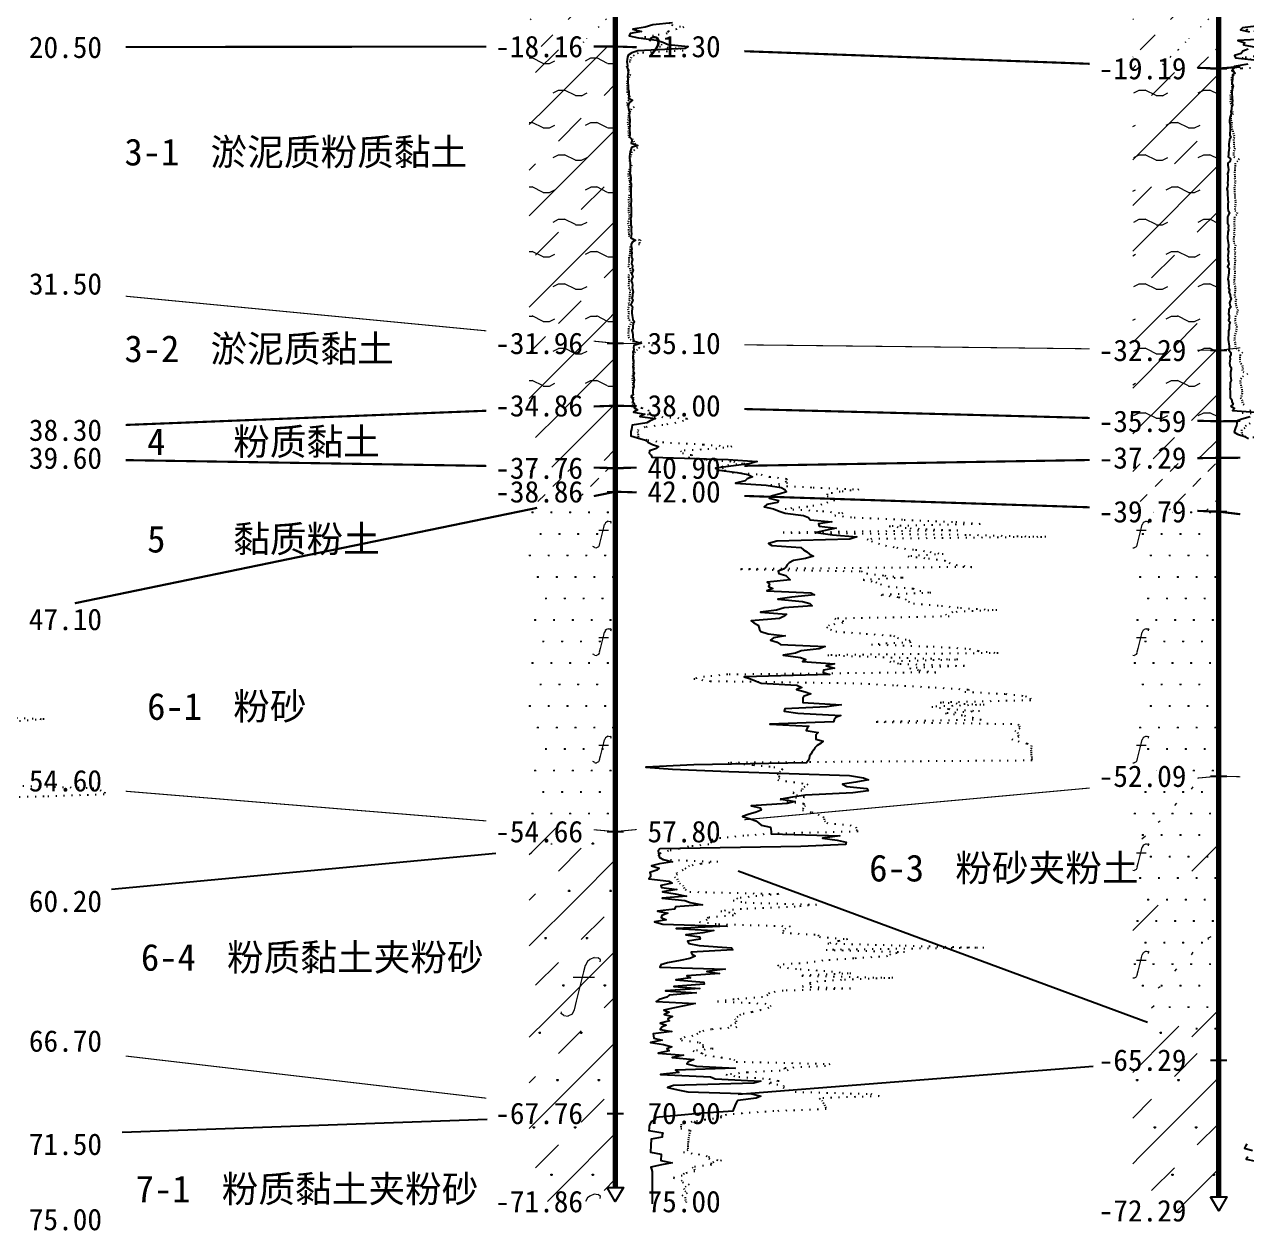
# Model space of a CAD drawing. Extents: x -37 to 3540, y -1485 to 297.
# Drawn here: x 797.5 to 911.1, y -231.8 to -119.6 of the extents above; entities that cross this region are included whole.
import ezdxf
from ezdxf.enums import TextEntityAlignment as Align

# ---------------------------------------------------------------- set-up
doc = ezdxf.new("R2010")
doc.units = 0
doc.linetypes.add('DOT', pattern=[6.35, 0, -6.35])
for name, color, linetype in [('CURVE', 200, 'CONTINUOUS'), ('HOLE', 41, 'CONTINUOUS'), ('STRATUM', 241, 'CONTINUOUS')]:
    doc.layers.add(name, color=color, linetype=linetype)
doc.layers.add('HATCH', color=7, linetype='CONTINUOUS', lineweight=13)
doc.styles.add('ST', font='')
doc.styles.get('ST').set_extended_font_data('SimSun')
pattern_1 = [(45, (761.2035, -297), (-7e-07, 6.99998), [1.97196, -7.92754]), (45, (764.0163, -294.171), (-7e-07, 6.99998), [1.99367, -7.90583]), (45, (766.271, -291.918), (-7e-07, 6.99998), [1.8136, -8.08588]), (26.565, (761.2035, -293.5), (7, 7), [0.0965, -15.55598]), (36.8699, (761.9035, -292.8), (7, 7), [0.19775, -34.80225]), (315, (764.7035, -290.024), (6.99998, 1e-06), [0.03305, -9.86644]), (26.565, (764.7035, -297), (7, 7), [0.14475, -15.50773]), (26.565, (765.4035, -296.3), (7, 7), [0.10528, -15.5472]), (90, (765.7535, -295.95), (-7, -5e-07), [0.02877, -6.97123]), (26.565, (766.1035, -295.6), (7, 7), [0.091, -31.21394]), (36.8699, (766.8035, -294.9), (7, 7), [0.1107, -34.8893]), (45, (767.5035, -294.2), (-2e-07, 6.99998), [0.10911, -9.79038]), (315, (768.1176, -293.452), (6.99998, 1e-06), [0.03305, -9.86644]), (36.8699, (762.6035, -292.1), (7, 7), [0.10224, -34.89776]), (53.1301, (763.3035, -291.4), (14, 21), [0.13438, -34.86562]), (53.1301, (764.0035, -290.7), (14, 21), [0.12625, -34.87375])]
pattern_2 = [(45, (761.2035, -297), (-4.24264, 4.24264), [10, 0]), (45, (762.2645, -300.182), (-2.12132, 6.36396), [3, -3]), (26.565, (762.2776, -297.2536), (5.999823, 5.999812), [0.567, -12.849]), (0, (761.7106, -297.2536), (0, 6), [0.567, -5.433]), (26.565, (759.6222, -297), (5.999823, 5.999812), [0.567, -12.849]), (0, (760.1293, -296.7464), (0, 6), [0.567, -5.433]), (153.435, (761.7106, -297.2536), (-5.999818, -5e-06), [1.134, -12.2826]), (26.565, (765.2776, -294.2536), (5.999823, 5.999812), [0.567, -12.849]), (0, (764.7106, -294.2536), (0, 6), [0.567, -5.433]), (26.565, (762.6222, -294), (5.999823, 5.999812), [0.567, -12.849]), (0, (763.1293, -293.7464), (0, 6), [0.567, -5.433]), (153.435, (764.7106, -294.2536), (-5.999818, -5e-06), [1.134, -12.2826])]
pattern_3 = [(45, (761.2035, -297), (-2.12132, 2.12132), [10, 0]), (26.565, (762.2776, -297.2536), (5.999823, 5.999812), [0.567, -12.849]), (0, (761.7106, -297.2536), (0, 6), [0.567, -5.433]), (26.565, (759.6222, -297), (5.999823, 5.999812), [0.567, -12.849]), (0, (760.1293, -296.7464), (0, 6), [0.567, -5.433]), (153.435, (761.7106, -297.2536), (-5.999818, -5e-06), [1.134, -12.2826]), (26.565, (765.2776, -294.2536), (5.999823, 5.999812), [0.567, -12.849]), (0, (764.7106, -294.2536), (0, 6), [0.567, -5.433]), (26.565, (762.6222, -294), (5.999823, 5.999812), [0.567, -12.849]), (0, (763.1293, -293.7464), (0, 6), [0.567, -5.433]), (153.435, (764.7106, -294.2536), (-5.999818, -5e-06), [1.134, -12.2826])]
pattern_4 = [(45, (761.2035, -297), (-4.24264, 4.24264), [10, 0]), (45, (762.2645, -300.182), (-2.12132, 6.36396), [3, -3])]
pattern_5 = [(45, (761.2035, -297), (-6e-07, 6.99998), [0.9473, -8.9522]), (45, (762.6035, -295.6), (-6e-07, 6.99998), [0.9869, -8.9126]), (45, (764.0035, -294.2), (-6e-07, 6.99998), [1.06018, -8.83931]), (45, (765.4035, -292.8), (-6e-07, 6.99998), [0.94918, -8.95032]), (45, (766.8035, -291.4), (-6e-07, 6.99998), [1.0365, -8.863]), (45, (764.7035, -297), (-6e-07, 6.99998), [1.01335, -8.88615]), (45, (766.1035, -295.6), (-6e-07, 6.99998), [1.07896, -12.12037]), (45, (767.5035, -294.2), (-6e-07, 6.99998), [0.99882, -8.90067]), (45, (761.9035, -292.8), (-4e-07, 6.99998), [1.05533, -8.84416]), (45, (763.3035, -291.4), (-4e-07, 6.99998), [1.0365, -8.863])]
pattern_6 = [(82.875, (760.3688, -298.206), (0.000369, 10.0001764), [0.0893, -80.5337]), (143.13, (760.4699, -298.2818), (-29.999964, 20.000054), [0.12627, -49.87373]), (172.875, (760.647, -298.304), (-70.000246, 9.99966), [0.17857, -80.44443]), (206.565, (760.8255, -298.2147), (-9.9997, -9.99969), [0.19954, -22.16046]), (243.435, (760.9148, -298.0363), (9e-06, -9.9997), [0.19954, -22.16146]), (255.964, (761.004, -297.679), (-0.0002, -9.9995), [0.36813, -40.86287]), (255.964, (761.314, -296.439), (-0.0002, -9.9995), [1.2784, -39.9526]), (255.964, (761.3826, -296.165), (-0.0002, -9.9995), [0.28235, -40.94865]), (216.87, (761.5728, -295.9108), (-9.999982, -10.000018), [0.12627, -49.87373]), (243.435, (761.472, -295.9865), (9e-06, -9.9997), [0.19954, -22.16146]), (206.565, (761.7513, -295.8215), (-9.9997, -9.99969), [0.19954, -22.16046]), (172.875, (761.9285, -295.8437), (-70.000246, 9.99966), [0.17857, -80.44443]), (143.13, (762.0295, -295.9194), (-29.999964, 20.000054), [0.12627, -49.87373]), (82.875, (762.0184, -296.008), (0.000369, 10.0001764), [0.0893, -80.5337]), (0, (760.874, -296.66), (0, 10), [0.89286, -9.10714]), (0, (761.2285, -297), (1, 2), [0, -1.75]), (0, (761.2035, -296.975), (1, 2), [0, -1.75]), (0, (761.2035, -297), (1, 2), [0, -1.75]), (0, (761.1785, -297), (1, 2), [0, -1.75]), (0, (761.2035, -297.025), (1, 2), [0, -1.75])]
pattern_7 = [(82.875, (759.3673, -299.6533), (0.000812, 22.00039), [0.1964, -177.1742]), (143.13, (759.5896, -299.82), (-65.99992, 44.00012), [0.2778, -109.7222]), (172.875, (759.9794, -299.8687), (-154.00054, 21.999253), [0.3929, -176.9777]), (206.565, (760.372, -299.672), (-21.99935, -21.9993), [0.439, -48.753]), (243.435, (760.568, -299.28), (2e-05, -21.99933), [0.439, -48.7552]), (255.964, (760.765, -298.494), (-0.00044, -21.9989), [0.8099, -89.8983]), (255.964, (761.447, -295.7656), (-0.00044, -21.9989), [2.8124, -87.8958]), (255.964, (761.5975, -295.163), (-0.00044, -21.9989), [0.6212, -90.087]), (216.87, (762.016, -294.6037), (-21.99996, -22.00004), [0.2778, -109.7222]), (243.435, (761.794, -294.77), (2e-05, -21.99933), [0.439, -48.7552]), (206.565, (762.409, -294.407), (-21.99935, -21.9993), [0.439, -48.753]), (172.875, (762.7985, -294.456), (-154.00054, 21.999253), [0.3929, -176.9777]), (143.13, (763.0207, -294.6228), (-65.99992, 44.00012), [0.2778, -109.7222]), (82.875, (762.9964, -294.8177), (0.000812, 22.00039), [0.1964, -177.1742]), (0, (760.478, -296.252), (0, 22), [1.9643, -20.0357]), (0, (761.2585, -297), (2.2, 4.4), [0, -3.85]), (0, (761.2035, -296.945), (2.2, 4.4), [0, -3.85]), (0, (761.2035, -297), (2.2, 4.4), [0, -3.85]), (0, (761.1485, -297), (2.2, 4.4), [0, -3.85]), (0, (761.2035, -297.055), (2.2, 4.4), [0, -3.85])]

msp = doc.modelspace()

# ---------------------------------------------------------------- hatches: boundary and pattern name
at = {"layer": 'HATCH'}
h = msp.add_hatch(dxfattribs=at)
h.set_pattern_fill('SZFT', color=52, style=0)
h.set_pattern_definition(pattern_1)
h.paths.add_polyline_path([(908.52, -106.73), (900.52, -107.06), (900.52, -123.44), (908.52, -123.73)])
h.paths.add_polyline_path([(896.45, -125.22), (906.01, -125.22), (906.01, -122.29), (896.45, -122.29)], flags=9)
h.paths.add_polyline_path([(896.45, -108.22), (906.01, -108.22), (906.01, -105.29), (896.45, -105.29)], flags=9)
h = msp.add_hatch(dxfattribs=at)
h.set_pattern_fill('SZFT', color=52, style=0)
h.set_pattern_definition(pattern_1)
h.paths.add_polyline_path([(852.41, -109.08), (844.41, -109.2), (844.41, -121.69), (852.41, -121.68)])
h.paths.add_polyline_path([(840.34, -123.16), (849.9, -123.16), (849.9, -120.23), (840.34, -120.23)], flags=9)
h.paths.add_polyline_path([(840.34, -110.56), (849.9, -110.56), (849.9, -107.63), (840.34, -107.63)], flags=9)
h = msp.add_hatch(dxfattribs=at)
h.set_pattern_fill('YNFNT', color=251, style=0)
h.set_pattern_definition(pattern_2)
h.paths.add_polyline_path([(852.41, -121.68), (844.41, -121.69), (844.41, -148.51), (852.41, -149.28)])
h.paths.add_polyline_path([(840.34, -150.76), (849.9, -150.76), (849.9, -147.83), (840.34, -147.83)], flags=9)
h.paths.add_polyline_path([(840.34, -123.16), (849.9, -123.16), (849.9, -120.23), (840.34, -120.23)], flags=9)
h = msp.add_hatch(dxfattribs=at)
h.set_pattern_fill('YNFNT', color=251, style=0)
h.set_pattern_definition(pattern_2)
h.paths.add_polyline_path([(908.52, -123.73), (900.52, -123.44), (900.52, -149.84), (908.52, -149.93)])
h.paths.add_polyline_path([(896.45, -151.42), (906.01, -151.42), (906.01, -148.49), (896.45, -148.49)], flags=9)
h.paths.add_polyline_path([(896.45, -125.22), (906.01, -125.22), (906.01, -122.29), (896.45, -122.29)], flags=9)
h = msp.add_hatch(dxfattribs=at)
h.set_pattern_fill('YNNT', color=251, style=0)
h.set_pattern_definition(pattern_3)
h.paths.add_polyline_path([(852.41, -149.28), (844.41, -148.51), (844.41, -155.39), (852.41, -155.08)])
h.paths.add_polyline_path([(840.34, -156.56), (849.9, -156.56), (849.9, -153.63), (840.34, -153.63)], flags=9)
h.paths.add_polyline_path([(840.34, -150.76), (849.9, -150.76), (849.9, -147.83), (840.34, -147.83)], flags=9)
h = msp.add_hatch(dxfattribs=at)
h.set_pattern_fill('YNNT', color=251, style=0)
h.set_pattern_definition(pattern_3)
h.paths.add_polyline_path([(908.52, -149.93), (900.52, -149.84), (900.52, -156.32), (908.52, -156.53)])
h.paths.add_polyline_path([(896.45, -158.02), (906.01, -158.02), (906.01, -155.09), (896.45, -155.09)], flags=9)
h.paths.add_polyline_path([(896.45, -151.42), (906.01, -151.42), (906.01, -148.49), (896.45, -148.49)], flags=9)
h = msp.add_hatch(dxfattribs=at)
h.set_pattern_fill('FZNT', color=32, style=0)
h.set_pattern_definition(pattern_4)
h.paths.add_polyline_path([(852.41, -155.08), (844.41, -155.39), (844.41, -160.75), (852.41, -160.88)])
h.paths.add_polyline_path([(840.34, -162.36), (849.9, -162.36), (849.9, -159.43), (840.34, -159.43)], flags=9)
h.paths.add_polyline_path([(840.34, -156.56), (849.9, -156.56), (849.9, -153.63), (840.34, -153.63)], flags=9)
h = msp.add_hatch(dxfattribs=at)
h.set_pattern_fill('FZNT', color=32, style=0)
h.set_pattern_definition(pattern_4)
h.paths.add_polyline_path([(908.52, -156.53), (900.52, -156.32), (900.52, -160.06), (908.52, -159.93)])
h.paths.add_polyline_path([(896.45, -161.42), (906.01, -161.42), (906.01, -158.49), (896.45, -158.49)], flags=9)
h.paths.add_polyline_path([(896.45, -158.02), (906.01, -158.02), (906.01, -155.09), (896.45, -155.09)], flags=9)
h = msp.add_hatch(dxfattribs=at)
h.set_pattern_fill('NZFT', color=52, style=0)
h.set_pattern_definition(pattern_5)
h.paths.add_polyline_path([(908.52, -159.93), (900.52, -160.06), (900.52, -164.67), (908.52, -164.93)])
h.paths.add_polyline_path([(896.45, -166.42), (906.01, -166.42), (906.01, -163.49), (896.45, -163.49)], flags=9)
h.paths.add_polyline_path([(896.45, -161.42), (906.01, -161.42), (906.01, -158.49), (896.45, -158.49)], flags=9)
h = msp.add_hatch(dxfattribs=at)
h.set_pattern_fill('NZFT', color=52, style=0)
h.set_pattern_definition(pattern_5)
h.paths.add_polyline_path([(852.41, -160.88), (844.41, -160.75), (844.41, -164.73), (852.41, -163.08)])
h.paths.add_polyline_path([(840.34, -164.56), (849.9, -164.56), (849.9, -161.63), (840.34, -161.63)], flags=9)
h.paths.add_polyline_path([(840.34, -162.36), (849.9, -162.36), (849.9, -159.43), (840.34, -159.43)], flags=9)
h = msp.add_hatch(dxfattribs=at)
h.set_pattern_fill('FS', color=142, style=0)
h.set_pattern_definition(pattern_6)
h.paths.add_polyline_path([(852.41, -163.08), (844.41, -164.73), (844.41, -194.02), (852.41, -194.68)])
h.paths.add_polyline_path([(840.34, -196.16), (849.9, -196.16), (849.9, -193.23), (840.34, -193.23)], flags=9)
h.paths.add_polyline_path([(840.34, -164.56), (849.9, -164.56), (849.9, -161.63), (840.34, -161.63)], flags=9)
h = msp.add_hatch(dxfattribs=at)
h.set_pattern_fill('FS', color=142, style=0)
h.set_pattern_definition(pattern_6)
h.paths.add_polyline_path([(908.52, -164.93), (900.52, -164.67), (900.52, -190.26), (908.52, -189.53)])
h.paths.add_polyline_path([(896.45, -191.02), (906.01, -191.02), (906.01, -188.09), (896.45, -188.09)], flags=9)
h.paths.add_polyline_path([(896.45, -166.42), (906.01, -166.42), (906.01, -163.49), (896.45, -163.49)], flags=9)
h = msp.add_hatch(dxfattribs=at)
h.set_pattern_fill('FS', color=142, style=0)
h.set_pattern_definition(pattern_6)
h.paths.add_polyline_path([(908.52, -189.53), (900.52, -190.26), (900.52, -209.14), (908.52, -215.93)])
h.paths.add_polyline_path([(896.45, -191.02), (906.01, -191.02), (906.01, -188.09), (896.45, -188.09)], flags=9)
h = msp.add_hatch(dxfattribs=at)
h.set_pattern_fill('SZFT', color=142, scale=2.2, style=0)
h.set_pattern_definition([(45, (761.203, -297), (-2e-06, 15.39996), [4.3383, -17.4406]), (45, (767.392, -290.777), (-2e-06, 15.39996), [4.3861, -17.3928]), (45, (772.352, -285.819), (-2e-06, 15.39996), [3.99, -17.789]), (26.565, (761.2035, -289.3), (15.4, 15.4), [0.2123, -34.2231]), (36.8699, (762.7435, -287.76), (15.4, 15.4), [0.435, -76.565]), (315, (768.903, -281.653), (15.39996, 3e-06), [0.0727, -21.7062]), (26.565, (768.9035, -297), (15.4, 15.4), [0.3184, -34.117]), (26.565, (770.4435, -295.46), (15.4, 15.4), [0.2316, -34.2038]), (90, (771.213, -294.69), (-15.4, -1e-06), [0.0633, -15.3367]), (26.565, (771.9835, -293.92), (15.4, 15.4), [0.2002, -68.6707]), (36.87, (773.5235, -292.38), (15.4, 15.4), [0.2435, -76.7565]), (45, (775.063, -290.84), (-5e-07, 15.39996), [0.24, -21.5388]), (315, (776.414, -289.195), (15.39996, 3e-06), [0.0727, -21.7062]), (36.8699, (764.2835, -286.22), (15.4, 15.4), [0.2249, -76.7751]), (53.1301, (765.8235, -284.68), (30.8, 46.2), [0.2956, -76.7044]), (53.13, (767.3635, -283.14), (30.8, 46.2), [0.2777, -76.7223])])
h.paths.add_polyline_path([(908.52, -189.53), (900.52, -190.26), (900.52, -209.14), (908.52, -215.93)])
h.paths.add_polyline_path([(896.45, -191.02), (906.01, -191.02), (906.01, -188.09), (896.45, -188.09)], flags=9)
h = msp.add_hatch(dxfattribs=at)
h.set_pattern_fill('FZNT', color=32, style=0)
h.set_pattern_definition(pattern_4)
h.paths.add_polyline_path([(852.41, -194.68), (844.41, -194.02), (844.41, -219.94), (852.41, -220.88)])
h.paths.add_polyline_path([(840.34, -222.36), (849.9, -222.36), (849.9, -219.43), (840.34, -219.43)], flags=9)
h.paths.add_polyline_path([(840.34, -196.16), (849.9, -196.16), (849.9, -193.23), (840.34, -193.23)], flags=9)
h = msp.add_hatch(dxfattribs=at)
h.set_pattern_fill('FS', color=32, scale=2.2, style=0)
h.set_pattern_definition(pattern_7)
h.paths.add_polyline_path([(852.41, -194.68), (844.41, -194.02), (844.41, -219.94), (852.41, -220.88)])
h.paths.add_polyline_path([(840.34, -222.36), (849.9, -222.36), (849.9, -219.43), (840.34, -219.43)], flags=9)
h.paths.add_polyline_path([(840.34, -196.16), (849.9, -196.16), (849.9, -193.23), (840.34, -193.23)], flags=9)
h = msp.add_hatch(dxfattribs=at)
h.set_pattern_fill('FZNT', color=32, style=0)
h.set_pattern_definition(pattern_4)
h.paths.add_polyline_path([(908.52, -215.93), (900.52, -209.14), (900.52, -229.93), (908.52, -229.93), (907.77, -228.63), (908.52, -228.63)])
h.paths.add_polyline_path([(896.45, -231.42), (906.01, -231.42), (906.01, -228.49), (896.45, -228.49)], flags=9)
h.paths.add_polyline_path([(896.45, -217.42), (906.01, -217.42), (906.01, -214.49), (896.45, -214.49)], flags=9)
h = msp.add_hatch(dxfattribs=at)
h.set_pattern_fill('FS', color=32, scale=2.2, style=0)
h.set_pattern_definition(pattern_7)
h.paths.add_polyline_path([(908.52, -215.93), (900.52, -209.14), (900.52, -229.93), (908.52, -229.93), (907.77, -228.63), (908.52, -228.63)])
h.paths.add_polyline_path([(896.45, -231.42), (906.01, -231.42), (906.01, -228.49), (896.45, -228.49)], flags=9)
h.paths.add_polyline_path([(896.45, -217.42), (906.01, -217.42), (906.01, -214.49), (896.45, -214.49)], flags=9)
h = msp.add_hatch(dxfattribs=at)
h.set_pattern_fill('FZNT', color=32, style=0)
h.set_pattern_definition(pattern_4)
h.paths.add_polyline_path([(852.41, -220.88), (844.41, -219.94), (844.41, -229.08), (852.41, -229.08), (851.66, -227.78), (852.41, -227.78)])
h.paths.add_polyline_path([(840.34, -230.56), (849.9, -230.56), (849.9, -227.63), (840.34, -227.63)], flags=9)
h.paths.add_polyline_path([(840.34, -222.36), (849.9, -222.36), (849.9, -219.43), (840.34, -219.43)], flags=9)
h = msp.add_hatch(dxfattribs=at)
h.set_pattern_fill('FS', color=32, scale=2.2, style=0)
h.set_pattern_definition(pattern_7)
h.paths.add_polyline_path([(852.41, -220.88), (844.41, -219.94), (844.41, -229.08), (852.41, -229.08), (851.66, -227.78), (852.41, -227.78)])
h.paths.add_polyline_path([(840.34, -230.56), (849.9, -230.56), (849.9, -227.63), (840.34, -227.63)], flags=9)
h.paths.add_polyline_path([(840.34, -222.36), (849.9, -222.36), (849.9, -219.43), (840.34, -219.43)], flags=9)

# ---------------------------------------------------------------- linework, layer by layer
at = {"layer": 'CURVE', "color": 100, "linetype": 'DOT', "ltscale": 0.1}
for points in [[(857.4, -119.48), (857.65, -119.68), (858.77, -119.88), (858.12, -120.08), (857.3, -120.28), (857.23, -120.48), (855.96, -120.68), (854.85, -120.88), (855.63, -121.08), (856.4, -121.28), (856.74, -121.48), (856.51, -121.68), (858.42, -121.88), (858.72, -122.08), (854.53, -122.28), (854.15, -122.48), (853.88, -122.68), (853.79, -122.88), (853.78, -123.08), (853.55, -123.28), (853.45, -123.48), (853.54, -123.68), (853.57, -123.88), (853.6, -124.08), (853.82, -124.28), (853.71, -124.48), (853.6, -124.68), (853.52, -124.88), (853.5, -125.08), (853.49, -125.28), (853.52, -125.48), (853.53, -125.68), (853.52, -125.88), (853.53, -126.08), (853.73, -126.28), (853.72, -126.48), (853.68, -126.68), (853.51, -126.88), (853.47, -127.08), (854.15, -127.28), (853.89, -127.48), (853.81, -127.68), (853.67, -127.88), (853.63, -128.08), (853.64, -128.28), (853.6, -128.48), (853.55, -128.68), (853.59, -128.88), (853.63, -129.08), (853.66, -129.28), (853.62, -129.48), (853.64, -129.68), (853.65, -129.88), (853.63, -130.08), (853.97, -130.28), (854.09, -130.48), (854.21, -130.68), (854.42, -130.88), (854.48, -131.08), (854.18, -131.28), (853.93, -131.48), (853.89, -131.68), (853.81, -131.88), (853.77, -132.08), (853.72, -132.28), (853.77, -132.48), (853.93, -132.68), (853.83, -132.88), (853.72, -133.08), (853.66, -133.28), (853.61, -133.48), (853.6, -133.68), (853.68, -133.88), (853.71, -134.08), (853.79, -134.28), (853.75, -134.48), (853.72, -134.68), (853.71, -134.88), (853.72, -135.08), (853.85, -135.28), (853.71, -135.48), (853.71, -135.68), (853.65, -135.88), (853.65, -136.08), (853.68, -136.28), (853.71, -136.48), (853.65, -136.68), (853.65, -136.88), (853.65, -137.08), (853.71, -137.28), (853.72, -137.48), (853.68, -137.68), (853.63, -137.88), (853.59, -138.08), (853.64, -138.28), (853.69, -138.48), (853.64, -138.68), (853.65, -138.88), (853.66, -139.08), (853.65, -139.28), (853.84, -139.48), (854.79, -139.68), (854.65, -139.88), (854.67, -140.08), (853.79, -140.28), (853.79, -140.48), (853.76, -140.68), (853.78, -140.88), (853.75, -141.08), (853.67, -141.28), (853.67, -141.48), (853.68, -141.68), (853.66, -141.88), (853.6, -142.08), (853.75, -142.28), (853.79, -142.48), (853.87, -142.68), (853.67, -142.88), (853.63, -143.08), (853.67, -143.28), (853.67, -143.48), (853.67, -143.68), (853.63, -143.88), (853.67, -144.08), (853.78, -144.28), (853.75, -144.48), (853.75, -144.68), (853.73, -144.88), (853.71, -145.08), (853.75, -145.28), (853.63, -145.48), (853.68, -145.68), (853.63, -145.88), (853.57, -146.08), (853.63, -146.28), (853.67, -146.48), (853.6, -146.68), (853.62, -146.88), (853.7, -147.08), (853.92, -147.28), (853.83, -147.48), (853.71, -147.68), (853.65, -147.88), (853.65, -148.08), (853.62, -148.28), (853.6, -148.48), (853.65, -148.68), (853.79, -148.88), (854.02, -149.08), (855.98, -149.28), (855.86, -149.48), (854.65, -149.68), (854.44, -149.88), (854.27, -150.08), (854.08, -150.28), (854.1, -150.48), (854.06, -150.68), (854.06, -150.88), (854.03, -151.08), (854.09, -151.28), (854.14, -151.48), (854.09, -151.68), (854.06, -151.88), (854.07, -152.08), (854.02, -152.28), (853.99, -152.48), (854.02, -152.68), (854.02, -152.88), (854.04, -153.08), (854.01, -153.28), (854.06, -153.48), (854.03, -153.68), (854.07, -153.88), (853.84, -154.08), (854.08, -154.28), (854.04, -154.48), (853.99, -154.68), (854.02, -154.88), (854.06, -155.08), (854.86, -155.28), (855.46, -155.48), (855.65, -155.68), (855.39, -155.88), (856.01, -156.08), (859.11, -156.28), (858.76, -156.48), (858.03, -156.68), (856.84, -156.88), (855.18, -157.08), (854.55, -157.28), (854.48, -157.48), (854.5, -157.68), (854.55, -157.88), (854.53, -158.08), (855.44, -158.28), (856.81, -158.48), (860.6, -158.68), (863.24, -158.88), (861.85, -159.08), (858.47, -159.28), (858.66, -159.48), (859.58, -159.68), (859.2, -159.88), (860.84, -160.08), (863.42, -160.28), (864.44, -160.48), (862.31, -160.68), (862.36, -160.88), (862.57, -161.08), (863.3, -161.28), (865.97, -161.48), (866.76, -161.68), (868.39, -161.88), (868.24, -162.08), (868.42, -162.28), (866.87, -162.48), (870.8, -162.68), (875.06, -162.88), (873.32, -163.08), (872.12, -163.28), (872.11, -163.48), (872.81, -163.68), (872.81, -163.88), (872.18, -164.08), (871.61, -164.28), (870.3, -164.48), (868.19, -164.68), (871.69, -164.88), (873.58, -165.08), (872.81, -165.28), (874.62, -165.48), (879.26, -165.68), (884.06, -165.88), (886.33, -166.08), (877.89, -166.28), (879.83, -166.48), (884.27, -166.68), (868.02, -166.88), (885.35, -167.08), (892.44, -167.28), (875.84, -167.48), (876.24, -167.68), (876.88, -167.88), (877.53, -168.08), (878.58, -168.28), (880.34, -168.48), (881.68, -168.68), (882.91, -168.88), (879.64, -169.08), (881.53, -169.28), (883.02, -169.48), (883.46, -169.68), (884.09, -169.88), (885.55, -170.08), (864.05, -170.28), (875.27, -170.48), (875.78, -170.68), (877.48, -170.88), (879.18, -171.08), (875.47, -171.28), (876.63, -171.48), (877.06, -171.68), (877.8, -171.88), (880.11, -172.08), (880.73, -172.28), (881.75, -172.48), (877.14, -172.68), (878.76, -172.88), (879.36, -173.08), (879.68, -173.28), (880.13, -173.48), (882.73, -173.68), (884.51, -173.88), (887.88, -174.08), (883.8, -174.28), (883.1, -174.48), (883.47, -174.68), (872.81, -174.88), (873.58, -175.08), (873.56, -175.28), (872.31, -175.48), (872.06, -175.68), (872.41, -175.88), (872.91, -176.08), (875.75, -176.28), (878.27, -176.48), (878.65, -176.68), (879.72, -176.88), (879.88, -177.08), (876.22, -177.28), (881.97, -177.48), (885.35, -177.68), (886.15, -177.88), (888, -178.08), (872.16, -178.28), (878.06, -178.48), (884.25, -178.68), (877.93, -178.88), (878.88, -179.08), (884.88, -179.28), (879.78, -179.48), (880.7, -179.68), (882.2, -179.88), (862.86, -180.08), (860.7, -180.28), (859.72, -180.48), (861.26, -180.68), (874.5, -180.88), (878.58, -181.08), (882.16, -181.28), (885.31, -181.48), (884.9, -181.68), (888.73, -181.88), (890.54, -182.08), (891, -182.28), (891.04, -182.48), (882.63, -182.68), (886.72, -182.88), (881.83, -183.08), (883.42, -183.28), (886.29, -183.48), (883.12, -183.68), (884.89, -183.88), (885.62, -184.08), (886.42, -184.28), (876.68, -184.48), (889.88, -184.68), (889.97, -184.88), (890.03, -185.08), (889.56, -185.28), (889.8, -185.48), (889.87, -185.68), (889.93, -185.88), (889.28, -186.08), (889.87, -186.28), (890.7, -186.48), (891.1, -186.68), (891.08, -186.88), (891.05, -187.08), (891.08, -187.28), (891.08, -187.48), (891.11, -187.68), (891.15, -187.88), (891.16, -188.08), (862.9, -188.28), (865.24, -188.48), (867.15, -188.68), (867.98, -188.88), (867.74, -189.08), (867.5, -189.28), (867.61, -189.48), (867.68, -189.68), (867.52, -189.88), (869.01, -190.08), (870.31, -190.28), (870.02, -190.48), (869.82, -190.68), (869.76, -190.88), (868.92, -191.08), (869.25, -191.28), (869.99, -191.48), (867.74, -191.68), (868.37, -191.88), (869.94, -192.08), (870.07, -192.28), (869.89, -192.48), (869.82, -192.68), (870.68, -192.88), (871.28, -193.08), (871.75, -193.28), (871.83, -193.48), (871.85, -193.68), (872.07, -193.88), (874.24, -194.08), (874.77, -194.28), (874.82, -194.48), (874.98, -194.68), (866.99, -194.88), (864.36, -195.08), (862.21, -195.28), (861.26, -195.48), (861.34, -195.68), (861.1, -195.88), (859.22, -196.08), (858.34, -196.28), (857.37, -196.48), (856.61, -196.68), (856.38, -196.88), (856.6, -197.08), (856.81, -197.28), (861.94, -197.48), (860.37, -197.68), (859.29, -197.88), (858.96, -198.08), (858.73, -198.28), (858.09, -198.48), (858.17, -198.68), (857.91, -198.88), (858.17, -199.08), (858.25, -199.28), (858.37, -199.48), (858.68, -199.68), (858.77, -199.88), (858.91, -200.08), (859.34, -200.28), (867.63, -200.48), (865.58, -200.68), (863.77, -200.88), (863.36, -201.08), (864.48, -201.28), (871.11, -201.48), (869.15, -201.68), (864.13, -201.88), (862.22, -202.08), (863.57, -202.28), (863.39, -202.48), (861.03, -202.68), (860.96, -202.88), (860.24, -203.08), (862.02, -203.28), (868.66, -203.48), (868.24, -203.68), (868.07, -203.88), (867.95, -204.08), (871.27, -204.28), (871.39, -204.48), (873.99, -204.68), (873.17, -204.88), (872.18, -205.08), (879.37, -205.28), (886.68, -205.48), (872.02, -205.68), (879.3, -205.88), (878, -206.08), (877.73, -206.28), (874.58, -206.48), (871.72, -206.68), (870.32, -206.88), (867.5, -207.08), (867.7, -207.28), (869.6, -207.48), (872.5, -207.68), (874.31, -207.88), (869.74, -208.08), (878.22, -208.28), (873.44, -208.48), (870.51, -208.68), (870.58, -208.88), (869.81, -209.08), (874.28, -209.28), (868.01, -209.48), (866.76, -209.68), (866.59, -209.88), (866.11, -210.08), (863.45, -210.28), (861.9, -210.48), (866.32, -210.68), (866.87, -210.88), (866.68, -211.08), (865.95, -211.28), (865.11, -211.48), (864.04, -211.68), (863.8, -211.88), (863.51, -212.08), (863.65, -212.28), (863.63, -212.48), (863.12, -212.68), (863.71, -212.88), (861.37, -213.08), (860.29, -213.28), (860.08, -213.48), (859.63, -213.68), (858.48, -213.88), (858.57, -214.08), (860.25, -214.28), (860.56, -214.48), (860.53, -214.68), (861.51, -214.88), (859.65, -215.08), (860.48, -215.28), (860.76, -215.48), (862.29, -215.68), (863.43, -215.88), (863.66, -216.08), (872.35, -216.28), (871.96, -216.48), (868.07, -216.68), (868.48, -216.88), (864.69, -217.08), (862.7, -217.28), (863.9, -217.48), (866.7, -217.68), (867.64, -217.88), (866.71, -218.08), (868.08, -218.28), (868.03, -218.48), (868.56, -218.68), (869.12, -218.88), (876.16, -219.08), (876.94, -219.28), (871.38, -219.48), (871.6, -219.68), (871.75, -219.88), (871.86, -220.08), (871.96, -220.28), (872.03, -220.48), (867.16, -220.68), (864.2, -220.88), (862.23, -221.08), (862.27, -221.28), (860.78, -221.48), (859.57, -221.68), (858.53, -221.88), (858.51, -222.08), (858.5, -222.28), (859.43, -222.48), (859.32, -222.68), (859.27, -222.88), (859.24, -223.08), (859.21, -223.28), (859.18, -223.48), (859.17, -223.68), (859.16, -223.88), (859.15, -224.08), (859.15, -224.28), (858.74, -224.48), (860.13, -224.68), (861.11, -224.88), (861.11, -225.08), (862.29, -225.28), (861.33, -225.48), (861.34, -225.68), (859.55, -225.88), (859.73, -226.08), (859.8, -226.28), (858.81, -226.48), (858.63, -226.68), (857.83, -226.88), (858.53, -227.08), (858.65, -227.28), (859.27, -227.48), (858.97, -227.68), (858.78, -227.88), (858.88, -228.08), (859.09, -228.28), (858.6, -228.48), (858.9, -228.68), (858.9, -228.88), (859, -229.08), (858.9, -229.28)], [(913.43, -119.93), (911.05, -120.13), (913.03, -120.33)], [(912.55, -122.53), (910.71, -122.73), (911.96, -122.93)], [(914.42, -123.53), (910.62, -123.73), (909.9, -123.93), (910.03, -124.13), (909.93, -124.33), (909.7, -124.53), (909.7, -124.73), (909.73, -124.93), (909.75, -125.13), (909.75, -125.33), (909.8, -125.53), (909.69, -125.73), (909.69, -125.93), (909.6, -126.13), (909.61, -126.33), (909.61, -126.53), (909.6, -126.73), (909.63, -126.93), (909.74, -127.13), (909.7, -127.33), (909.69, -127.53), (909.76, -127.73), (909.86, -127.93), (909.66, -128.13), (909.66, -128.33), (909.65, -128.53), (909.74, -128.73), (909.69, -128.93), (909.7, -129.13), (909.75, -129.33), (909.82, -129.53), (909.86, -129.73), (909.91, -129.93), (909.98, -130.13), (909.89, -130.33), (909.91, -130.53), (909.91, -130.73), (909.93, -130.93), (910.04, -131.13), (909.96, -131.33), (909.9, -131.53), (909.88, -131.73), (909.91, -131.93), (910.42, -132.13), (910.28, -132.33), (910.05, -132.53), (910.05, -132.73), (910.02, -132.93), (910.02, -133.13), (910, -133.33), (910, -133.53), (910.01, -133.73), (910, -133.93), (910.06, -134.13), (910.05, -134.33), (910.01, -134.53), (909.97, -134.73), (910, -134.93), (909.98, -135.13), (909.98, -135.33), (910.03, -135.53), (910.01, -135.73), (910.05, -135.93), (910.09, -136.13), (910.08, -136.33), (910.04, -136.53), (910.02, -136.73), (910.02, -136.93), (910.25, -137.13), (910.18, -137.33), (910, -137.53), (909.98, -137.73), (909.96, -137.93), (909.96, -138.13), (909.96, -138.33), (910, -138.53), (909.97, -138.73), (909.94, -138.93), (910, -139.13), (909.93, -139.33), (909.9, -139.53), (909.9, -139.73), (909.93, -139.93), (910.07, -140.13), (910.02, -140.33), (910, -140.53), (910.04, -140.73), (910.01, -140.93), (910.04, -141.13), (909.98, -141.33), (910.04, -141.53), (910.03, -141.73), (910.01, -141.93), (909.98, -142.13), (909.97, -142.33), (910.02, -142.53), (910.02, -142.73), (910, -142.93), (909.99, -143.13), (909.96, -143.33), (909.94, -143.53), (909.96, -143.73), (910.03, -143.93), (910.06, -144.13), (910.05, -144.33), (910.03, -144.53), (909.99, -144.73), (910.01, -144.93), (910.13, -145.13), (910.09, -145.33), (910.09, -145.53), (910.11, -145.73), (910.16, -145.93), (910.3, -146.13), (910.23, -146.33), (910.24, -146.53), (910.09, -146.73), (910.06, -146.93), (910.03, -147.13), (910.06, -147.33), (910.12, -147.53), (910.2, -147.73), (910.17, -147.93), (910.13, -148.13), (910.08, -148.33), (910.02, -148.53), (909.98, -148.73), (909.97, -148.93), (910.03, -149.13), (910.04, -149.33), (910.04, -149.53), (910.14, -149.73), (910.33, -149.93), (910.73, -150.13), (910.52, -150.33), (910.49, -150.53), (910.49, -150.73), (910.45, -150.93), (910.59, -151.13), (910.71, -151.33), (910.75, -151.53), (910.7, -151.73), (910.78, -151.93), (911.21, -152.13), (910.8, -152.33), (910.63, -152.53), (910.52, -152.73), (910.52, -152.93), (910.57, -153.13), (910.61, -153.33), (910.66, -153.53), (910.68, -153.73), (910.7, -153.93), (910.65, -154.13), (910.55, -154.33), (910.68, -154.53), (910.71, -154.73), (910.78, -154.93), (911.27, -155.13)], [(911.52, -155.53), (910.7, -155.73), (914.99, -155.93)], [(911.43, -156.73), (911.06, -156.93), (910.95, -157.13), (910.65, -157.33), (910.65, -157.53), (910.67, -157.73), (910.95, -157.93), (912.96, -158.13)], [(795.24, -184.03), (799.29, -184.23), (796.94, -184.43)], [(797.32, -190.43), (803.82, -190.63), (804.51, -190.83), (804.94, -191.03), (804.88, -191.23), (799.29, -191.43), (788.19, -191.63)]]:
    msp.add_lwpolyline(points, dxfattribs=at)
at = {"layer": 'CURVE', "color": 30, "linetype": 'Continuous'}
for points in [[(857.73, -119.48), (855.89, -119.68), (855.18, -119.88), (854.04, -120.08), (854.84, -120.28), (853.8, -120.48), (853.7, -120.68), (854.56, -120.88), (856.24, -121.08), (856.82, -121.28), (857.34, -121.48), (859.2, -121.68), (858.89, -121.88), (854.49, -122.08), (853.94, -122.28), (853.61, -122.48), (853.54, -122.68), (853.52, -122.88), (853.48, -123.08), (853.52, -123.28), (853.54, -123.48), (853.5, -123.68), (853.64, -123.88), (853.61, -124.08), (853.59, -124.28), (853.53, -124.48), (853.59, -124.68), (853.57, -124.88), (853.57, -125.08), (853.62, -125.28), (853.61, -125.48), (853.62, -125.68), (853.66, -125.88), (853.67, -126.08), (853.68, -126.28), (853.63, -126.48), (854.01, -126.68), (853.73, -126.88), (853.64, -127.08), (853.62, -127.28), (853.65, -127.48), (853.71, -127.68), (853.72, -127.88), (853.71, -128.08), (853.72, -128.28), (853.75, -128.48), (853.76, -128.68), (853.72, -128.88), (853.77, -129.08), (853.72, -129.28), (853.74, -129.48), (853.76, -129.68), (853.77, -129.88), (853.74, -130.08), (853.91, -130.28), (853.94, -130.48), (853.89, -130.68), (854.51, -130.88), (853.91, -131.08), (853.85, -131.28), (853.79, -131.48), (853.75, -131.68), (853.72, -131.88), (853.73, -132.08), (853.75, -132.28), (853.8, -132.48), (853.8, -132.68), (853.8, -132.88), (853.78, -133.08), (853.8, -133.28), (853.75, -133.48), (853.81, -133.68), (853.84, -133.88), (853.84, -134.08), (853.78, -134.28), (853.9, -134.48), (853.87, -134.68), (853.86, -134.88), (853.86, -135.08), (853.86, -135.28), (853.86, -135.48), (853.84, -135.68), (853.89, -135.88), (853.87, -136.08), (853.86, -136.28), (853.85, -136.48), (853.89, -136.68), (853.89, -136.88), (853.88, -137.08), (853.89, -137.28), (853.88, -137.48), (853.83, -137.68), (853.85, -137.88), (853.85, -138.08), (853.86, -138.28), (853.93, -138.48), (853.88, -138.68), (853.89, -138.88), (853.92, -139.08), (853.89, -139.28), (853.86, -139.48), (854.29, -139.68), (853.99, -139.88), (853.89, -140.08), (853.9, -140.28), (853.95, -140.48), (853.89, -140.68), (853.95, -140.88), (853.93, -141.08), (853.93, -141.28), (854.01, -141.48), (853.96, -141.68), (853.91, -141.88), (854, -142.08), (853.99, -142.28), (854.07, -142.48), (853.97, -142.68), (853.94, -142.88), (854.03, -143.08), (853.95, -143.28), (853.89, -143.48), (853.98, -143.68), (854.02, -143.88), (853.99, -144.08), (854.01, -144.28), (854.06, -144.48), (854.02, -144.68), (854.01, -144.88), (853.95, -145.08), (854.03, -145.28), (853.95, -145.48), (853.85, -145.68), (854.01, -145.88), (853.97, -146.08), (853.94, -146.28), (853.94, -146.48), (853.98, -146.68), (854.02, -146.88), (854.05, -147.08), (854.18, -147.28), (854.07, -147.48), (854.04, -147.68), (854.04, -147.88), (853.95, -148.08), (854.01, -148.28), (854.03, -148.48), (854.05, -148.68), (854.07, -148.88), (854.13, -149.08), (854.86, -149.28), (854.13, -149.48), (854.11, -149.68), (854.13, -149.88), (854.04, -150.08), (854.07, -150.28), (854.05, -150.48), (854.04, -150.68), (854.11, -150.88), (854.09, -151.08), (854.08, -151.28), (854.04, -151.48), (854.11, -151.68), (854.07, -151.88), (854.15, -152.08), (854.07, -152.28), (854.14, -152.48), (854.17, -152.68), (854.14, -152.88), (854.11, -153.08), (854.14, -153.28), (854.08, -153.48), (854.04, -153.68), (854.04, -153.88), (854.07, -154.08), (853.87, -154.28), (854.07, -154.48), (854.05, -154.68), (854.17, -154.88), (854.21, -155.08), (854.17, -155.28), (854.48, -155.48), (854.11, -155.68), (855.16, -155.88), (854.68, -156.08), (856.15, -156.28), (855.66, -156.48), (855.33, -156.68), (853.98, -156.88), (853.95, -157.08), (853.91, -157.28), (853.86, -157.48), (853.86, -157.68), (853.86, -157.88), (854.48, -158.08), (855.23, -158.28), (855.45, -158.48), (855.87, -158.68), (856.42, -158.88), (856.16, -159.08), (855.58, -159.28), (855.57, -159.48), (855.73, -159.68), (855.8, -159.88), (862.91, -160.08), (865.59, -160.28), (864.86, -160.48), (863.4, -160.68), (861.73, -160.88), (862.06, -161.08), (863.75, -161.28), (864.74, -161.48), (865.16, -161.68), (864.68, -161.88), (864.49, -162.08), (863.59, -162.28), (866.43, -162.48), (867.83, -162.68), (868.18, -162.88), (868.32, -163.08), (867.73, -163.28), (866.89, -163.48), (866.73, -163.68), (867.57, -163.88), (867.5, -164.08), (866.5, -164.28), (866.24, -164.48), (867.11, -164.68), (867.64, -164.88), (868.19, -165.08), (869.9, -165.28), (870.37, -165.48), (870.53, -165.68), (872.56, -165.88), (871.31, -166.08), (871.36, -166.28), (872.96, -166.48), (871.92, -166.68), (871.1, -166.88), (872.62, -167.08), (874.87, -167.28), (874.21, -167.48), (867.43, -167.68), (866.66, -167.88), (866.98, -168.08), (869.67, -168.28), (869.9, -168.48), (870.23, -168.68), (870.48, -168.88), (870.83, -169.08), (870.1, -169.28), (868.98, -169.48), (868.57, -169.68), (868.39, -169.88), (868.27, -170.08), (868.06, -170.28), (867.55, -170.48), (867.63, -170.68), (868.27, -170.88), (868.48, -171.08), (868.66, -171.28), (866.52, -171.48), (866.75, -171.68), (866.65, -171.88), (867.07, -172.08), (866.5, -172.28), (870.58, -172.48), (870.93, -172.68), (868.82, -172.88), (867.53, -173.08), (869.82, -173.28), (870.5, -173.48), (870.73, -173.68), (868.1, -173.88), (867.41, -174.08), (865.92, -174.28), (868.34, -174.48), (868.05, -174.68), (867.69, -174.88), (865.05, -175.08), (865.29, -175.28), (865.71, -175.48), (865.77, -175.68), (865.82, -175.88), (865.94, -176.08), (866.63, -176.28), (868.2, -176.48), (867.13, -176.68), (866.84, -176.88), (867.47, -177.08), (867.77, -177.28), (871.92, -177.48), (871.38, -177.68), (869.7, -177.88), (869.16, -178.08), (868.02, -178.28), (869.62, -178.48), (870.14, -178.68), (869.83, -178.88), (872.79, -179.08), (872.03, -179.28), (872.8, -179.48), (871.78, -179.68), (871.73, -179.88), (872.37, -180.08), (864.39, -180.28), (864.99, -180.48), (865.51, -180.68), (865.97, -180.88), (869.3, -181.08), (869.74, -181.28), (869.26, -181.48), (870.05, -181.68), (870.59, -181.88), (869.98, -182.08), (869.84, -182.28), (869.85, -182.48), (869.86, -182.68), (873.42, -182.88), (872.08, -183.08), (868.17, -183.28), (868.12, -183.48), (869.39, -183.68), (873.37, -183.88), (872.91, -184.08), (872.76, -184.28), (872.71, -184.48), (866.78, -184.68), (870.4, -184.88), (870.25, -185.08), (870.16, -185.28), (871.28, -185.48), (871.07, -185.68), (871.06, -185.88), (871.07, -186.08), (871.73, -186.28), (871.5, -186.48), (871.19, -186.68), (870.96, -186.88), (870.86, -187.08), (870.71, -187.28), (870.59, -187.48), (870.48, -187.68), (870.45, -187.88), (870.35, -188.08), (870.19, -188.28), (859.71, -188.48), (855.25, -188.68), (857.74, -188.88), (862.98, -189.08), (868.57, -189.28), (874.2, -189.48), (875.49, -189.68), (875.95, -189.88), (874.79, -190.08), (873.53, -190.28), (873.95, -190.48), (875.81, -190.68), (875.92, -190.88), (874.51, -191.08), (870.11, -191.28), (868.9, -191.48), (867.84, -191.68), (869.12, -191.88), (868.39, -192.08), (865.03, -192.28), (865.88, -192.48), (865.98, -192.68), (865.52, -192.88), (864.75, -193.08), (864.25, -193.28), (864.96, -193.48), (865.48, -193.68), (865.74, -193.88), (865.97, -194.08), (866.84, -194.28), (866.86, -194.48), (866.89, -194.68), (866.91, -194.88), (873.3, -195.08), (871.69, -195.28), (873.03, -195.48), (873.87, -195.68), (873.81, -195.88), (869.66, -196.08), (856.55, -196.28), (856.41, -196.48), (856.43, -196.68), (856.47, -196.88), (856.53, -197.08), (856.89, -197.28), (857.72, -197.48), (856.53, -197.68), (855.79, -197.88), (856.5, -198.08), (856.26, -198.28), (855.61, -198.48), (855.67, -198.68), (855.69, -198.88), (855.53, -199.08), (857.38, -199.28), (857.7, -199.48), (856.63, -199.68), (856.7, -199.88), (858.13, -200.08), (856.8, -200.28), (857.99, -200.48), (859.02, -200.68), (856.76, -200.88), (858.89, -201.08), (859.38, -201.28), (860.52, -201.48), (858.01, -201.68), (857.93, -201.88), (856.34, -202.08), (857.28, -202.28), (856.74, -202.48), (856.68, -202.68), (857.14, -202.88), (856.06, -203.08), (856.82, -203.28), (862.8, -203.48), (858.08, -203.68), (861.56, -203.88), (860.54, -204.08), (858.98, -204.28), (860.23, -204.48), (860.29, -204.68), (859.12, -204.88), (859.24, -205.08), (860.2, -205.28), (863.21, -205.48), (863.35, -205.68), (859.48, -205.88), (859.53, -206.08), (859.84, -206.28), (859.33, -206.48), (858.44, -206.68), (857.26, -206.88), (856.63, -207.08), (856.54, -207.28), (862.62, -207.48), (860.91, -207.68), (862.11, -207.88), (859.07, -208.08), (859.41, -208.28), (858.03, -208.48), (860.64, -208.68), (860.66, -208.88), (857.85, -209.08), (860.28, -209.28), (857.09, -209.48), (859.94, -209.68), (857.42, -209.88), (857.21, -210.08), (856.49, -210.28), (856.21, -210.48), (859.85, -210.68), (858.81, -210.88), (857.92, -211.08), (856.91, -211.28), (857.41, -211.48), (856.94, -211.68), (857.74, -211.88), (857.29, -212.08), (857.44, -212.28), (856.57, -212.48), (857.14, -212.68), (856.74, -212.88), (856.59, -213.08), (857.68, -213.28), (855.94, -213.48), (855.97, -213.68), (855.98, -213.88), (856.76, -214.08), (855.68, -214.28), (856.89, -214.48), (857.66, -214.68), (857.21, -214.88), (857.43, -215.08), (856.39, -215.28), (858.76, -215.48), (857.71, -215.68), (859.71, -215.88), (859.22, -216.08), (859.07, -216.28), (859.95, -216.48), (863.57, -216.68), (858.02, -216.88), (858.31, -217.08), (856.61, -217.28), (861.25, -217.48), (861.69, -217.68), (865.93, -217.88), (865.3, -218.08), (857.82, -218.28), (857.25, -218.48), (858.24, -218.68), (859.14, -218.88), (865.11, -219.08), (865.95, -219.28), (865.51, -219.48), (863.81, -219.68), (863.68, -219.88), (863.57, -220.08), (863.49, -220.28), (863.41, -220.48), (863.35, -220.68), (860.22, -220.88), (858.18, -221.08), (856.15, -221.28), (856.11, -221.48), (855.75, -221.68), (855.61, -221.88), (855.57, -222.08), (855.55, -222.28), (855.52, -222.48), (856.82, -222.68), (856.78, -222.88), (856.76, -223.08), (855.75, -223.28), (855.74, -223.48), (855.72, -223.68), (855.7, -223.88), (855.7, -224.08), (855.69, -224.28), (855.68, -224.48), (856.67, -224.68), (856.66, -224.88), (856.63, -225.08), (856.63, -225.28), (857.69, -225.48), (856.7, -225.68), (855.7, -225.88), (855.78, -226.08), (855.83, -226.28), (855.84, -226.48), (855.85, -226.68), (855.85, -226.88), (855.84, -227.08), (855.84, -227.28), (855.84, -227.48), (855.84, -227.68), (855.84, -227.88), (855.84, -228.08), (855.84, -228.28), (855.84, -228.48), (855.83, -228.68), (855.83, -228.88), (855.83, -229.08), (855.83, -229.28)], [(912.5, -119.73), (910.73, -119.93), (910.56, -120.13), (911.39, -120.33)], [(913.81, -120.93), (910.3, -121.13), (910.95, -121.33), (910.81, -121.53), (911.93, -121.73)], [(911.27, -121.93), (910.77, -122.13), (910.61, -122.33), (909.98, -122.53), (910.09, -122.73), (911.77, -122.93)], [(911.23, -123.33), (909.97, -123.53), (909.92, -123.73), (909.74, -123.93), (910.03, -124.13), (909.8, -124.33), (909.79, -124.53), (909.81, -124.73), (909.78, -124.93), (909.73, -125.13), (909.85, -125.33), (909.8, -125.53), (909.76, -125.73), (909.74, -125.93), (909.75, -126.13), (909.78, -126.33), (909.78, -126.53), (909.79, -126.73), (909.77, -126.93), (909.79, -127.13), (909.7, -127.33), (909.71, -127.53), (909.64, -127.73), (909.69, -127.93), (909.63, -128.13), (909.55, -128.33), (909.53, -128.53), (909.52, -128.73), (909.6, -128.93), (909.6, -129.13), (909.58, -129.33), (909.57, -129.53), (909.55, -129.73), (909.55, -129.93), (909.66, -130.13), (909.51, -130.33), (909.48, -130.53), (909.47, -130.73), (909.47, -130.93), (909.49, -131.13), (909.47, -131.33), (909.43, -131.53), (909.42, -131.73), (909.39, -131.93), (909.61, -132.13), (909.57, -132.33), (909.37, -132.53), (909.38, -132.73), (909.41, -132.93), (909.42, -133.13), (909.4, -133.33), (909.34, -133.53), (909.37, -133.73), (909.38, -133.93), (909.37, -134.13), (909.35, -134.33), (909.37, -134.53), (909.34, -134.73), (909.28, -134.93), (909.33, -135.13), (909.34, -135.33), (909.34, -135.53), (909.36, -135.73), (909.37, -135.93), (909.39, -136.13), (909.37, -136.33), (909.36, -136.53), (909.37, -136.73), (909.4, -136.93), (909.51, -137.13), (909.43, -137.33), (909.33, -137.53), (909.33, -137.73), (909.34, -137.93), (909.34, -138.13), (909.43, -138.33), (909.4, -138.53), (909.43, -138.73), (909.37, -138.93), (909.37, -139.13), (909.35, -139.33), (909.34, -139.53), (909.38, -139.73), (909.41, -139.93), (909.42, -140.13), (909.42, -140.33), (909.36, -140.53), (909.43, -140.73), (909.41, -140.93), (909.38, -141.13), (909.39, -141.33), (909.36, -141.53), (909.44, -141.73), (909.46, -141.93), (909.35, -142.13), (909.5, -142.33), (909.47, -142.53), (909.45, -142.73), (909.42, -142.93), (909.4, -143.13), (909.38, -143.33), (909.42, -143.53), (909.43, -143.73), (909.46, -143.93), (909.44, -144.13), (909.51, -144.33), (909.47, -144.53), (909.57, -144.73), (909.57, -144.93), (909.67, -145.13), (909.57, -145.33), (909.52, -145.53), (909.56, -145.73), (909.64, -145.93), (909.47, -146.13), (909.47, -146.33), (909.44, -146.53), (909.49, -146.73), (909.48, -146.93), (909.44, -147.13), (909.58, -147.33), (909.5, -147.53), (909.5, -147.73), (909.5, -147.93), (909.44, -148.13), (909.42, -148.33), (909.44, -148.53), (909.4, -148.73), (909.39, -148.93), (909.42, -149.13), (909.47, -149.33), (909.48, -149.53), (909.5, -149.73), (909.46, -149.93), (909.64, -150.13), (909.65, -150.33), (909.55, -150.53), (909.59, -150.73), (909.55, -150.93), (909.53, -151.13), (909.56, -151.33), (909.67, -151.53), (909.69, -151.73), (909.61, -151.93), (909.62, -152.13), (909.61, -152.33), (909.66, -152.53), (909.69, -152.73), (909.57, -152.93), (909.57, -153.13), (909.58, -153.33), (909.56, -153.53), (909.57, -153.73), (909.57, -153.93), (909.57, -154.13), (909.58, -154.33), (909.74, -154.53), (909.73, -154.73), (909.85, -154.93), (909.66, -155.13), (909.98, -155.33), (909.81, -155.53), (912.79, -155.73)], [(911.43, -156.13), (910.67, -156.33), (910.18, -156.53), (910.2, -156.73), (910.16, -156.93), (910.07, -157.13), (910.01, -157.33), (909.97, -157.53), (910.28, -157.73), (910.96, -157.93), (911.3, -158.13)], [(911.12, -223.73), (911, -223.93), (910.93, -224.13), (911.67, -224.33)], [(911.22, -224.93), (911.07, -225.13), (911.97, -225.33)]]:
    msp.add_lwpolyline(points, dxfattribs=at)
at = {"layer": 'HOLE', "linetype": 'Continuous', "const_width": 0.5}
for points in [[(852.41, -79.08), (852.41, -227.78)], [(908.52, -79.93), (908.52, -228.63)]]:
    msp.add_lwpolyline(points, dxfattribs=at)
at = {"layer": 'HOLE', "linetype": 'Continuous'}
for points in [[(851.66, -121.68), (853.16, -121.68)], [(907.77, -123.73), (909.27, -123.73)], [(851.66, -149.28), (853.16, -149.28)], [(907.77, -149.93), (909.27, -149.93)], [(851.66, -155.08), (853.16, -155.08)], [(907.77, -156.53), (909.27, -156.53)], [(907.77, -159.93), (909.27, -159.93)], [(851.66, -160.88), (853.16, -160.88)], [(851.66, -163.08), (853.16, -163.08)], [(907.77, -164.93), (909.27, -164.93)], [(907.77, -189.53), (909.27, -189.53)], [(851.66, -194.68), (853.16, -194.68)], [(907.77, -215.93), (909.27, -215.93)], [(851.66, -220.88), (853.16, -220.88)]]:
    msp.add_lwpolyline(points, dxfattribs=at)
for points in [[(851.66, -227.78), (853.16, -227.78), (852.41, -229.08)], [(907.77, -228.63), (909.27, -228.63), (908.52, -229.93)]]:
    msp.add_lwpolyline(points, close=True, dxfattribs=at)
at = {"layer": 'STRATUM', "linetype": 'Continuous'}
for points, const_width in [([(806.88, -121.73), (823.64, -121.71), (840.41, -121.69)], 0.2), ([(850.41, -121.68), (852.41, -121.68), (854.41, -121.75)], 0.2), ([(864.41, -122.12), (880.46, -122.7), (896.52, -123.29)], 0.2), ([(906.52, -123.66), (908.52, -123.73), (910.52, -123.57)], 0.2), ([(806.88, -144.9), (823.64, -146.51), (840.41, -148.12)], 0.1), ([(850.41, -149.08), (852.41, -149.28), (854.41, -149.3)], 0.1), ([(864.41, -149.42), (880.46, -149.6), (896.52, -149.79)], 0.1), ([(906.52, -149.91), (908.52, -149.93), (910.52, -149.7)], 0.1), ([(806.88, -156.87), (823.64, -156.21), (840.41, -155.55)], 0.2), ([(850.41, -155.15), (852.41, -155.08), (854.41, -155.13)], 0.2), ([(864.41, -155.39), (880.46, -155.8), (896.52, -156.22)], 0.2), ([(906.52, -156.48), (908.52, -156.53), (910.52, -156.51)], 0.2), ([(806.88, -160.14), (823.64, -160.41), (840.41, -160.68)], 0.2), ([(864.41, -160.67), (880.46, -160.4), (896.52, -160.13)], 0.2), ([(906.52, -159.96), (908.52, -159.93), (910.52, -159.92)], 0.2), ([(850.41, -160.84), (852.41, -160.88), (854.41, -160.84)], 0.2), ([(850.41, -163.49), (852.41, -163.08), (854.41, -163.14)], 0.2), ([(864.41, -163.47), (880.46, -164), (896.52, -164.53)], 0.2), ([(802.15, -173.45), (823.64, -169.01), (845.14, -164.58)], 0.2), ([(906.52, -164.86), (908.52, -164.93), (910.52, -165.17)], 0.2), ([(906.52, -189.71), (908.52, -189.53), (910.52, -189.58)], 0.1), ([(806.88, -190.93), (823.64, -192.31), (840.41, -193.69)], 0.1), ([(864.41, -193.58), (880.46, -192.1), (896.52, -190.63)], 0.1), ([(850.41, -194.51), (852.41, -194.68), (854.41, -194.49)], 0.1), ([(806.88, -215.55), (823.64, -217.51), (840.41, -219.47)], 0.1)]:
    msp.add_lwpolyline(points, dxfattribs=dict(at, const_width=const_width))
at = {"layer": 'STRATUM'}
for points in [[(805.57, -200.03), (841.31, -196.7)], [(901.91, -212.42), (863.83, -198.36)], [(863.83, -219.09), (896.84, -216.48)], [(806.57, -222.62), (840.48, -221.43)]]:
    msp.add_lwpolyline(points, dxfattribs=at)

# ---------------------------------------------------------------- texts
at = {"layer": 'HOLE', "style": 'ST'}
for s, p in [('20.50', (797.88, -121.75)), ('21.30', (855.41, -121.68)), ('31.50', (797.88, -143.75)), ('35.10', (855.41, -149.28)), ('38.00', (855.41, -155.08)), ('38.30', (797.88, -157.35)), ('39.60', (797.88, -159.95)), ('40.90', (855.41, -160.88)), ('42.00', (855.41, -163.08)), ('47.10', (797.88, -174.95)), ('54.60', (797.88, -189.95)), ('57.80', (855.41, -194.68)), ('60.20', (797.88, -201.15)), ('66.70', (797.88, -214.15)), ('70.90', (855.41, -220.88)), ('71.50', (797.88, -223.75)), ('75.00', (855.41, -229.08)), ('75.00', (797.88, -230.75))]:
    msp.add_text(s, height=2, dxfattribs=at).set_placement(p, align=Align.MIDDLE_LEFT)
for s, p in [('-18.16', (849.41, -121.68)), ('-19.19', (905.52, -123.73)), ('-31.96', (849.41, -149.28)), ('-32.29', (905.52, -149.93)), ('-34.86', (849.41, -155.08)), ('-35.59', (905.52, -156.53)), ('-37.29', (905.52, -159.93)), ('-37.76', (849.41, -160.88)), ('-38.86', (849.41, -163.08)), ('-39.79', (905.52, -164.93)), ('-52.09', (905.52, -189.53)), ('-54.66', (849.41, -194.68)), ('-65.29', (905.52, -215.93)), ('-67.76', (849.41, -220.88)), ('-71.86', (849.41, -229.08)), ('-72.29', (905.52, -229.93))]:
    msp.add_text(s, height=2, dxfattribs=at).set_placement(p, align=Align.MIDDLE_RIGHT)
at = {"layer": 'STRATUM', "style": 'ST'}
for s, p in [('3-1', (806.77, -131.49)), ('淤泥质粉质黏土', (814.77, -131.49)), ('3-2', (806.77, -149.78)), ('淤泥质黏土', (814.77, -149.78)), ('粉质黏土', (816.88, -158.43)), ('4', (808.88, -158.43)), ('黏质粉土', (816.88, -167.48)), ('5', (808.88, -167.48)), ('6-1', (808.88, -183.04)), ('粉砂', (816.88, -183.04)), ('粉砂夹粉土', (884.02, -198.07)), ('6-3', (876.02, -198.07)), ('6-4', (808.3, -206.37)), ('粉质黏土夹粉砂', (816.3, -206.37)), ('7-1', (807.81, -227.91)), ('粉质黏土夹粉砂', (815.81, -227.91))]:
    msp.add_text(s, height=2.5, dxfattribs=at).set_placement(p, align=Align.MIDDLE_LEFT)

doc.saveas('drawing.dxf')
